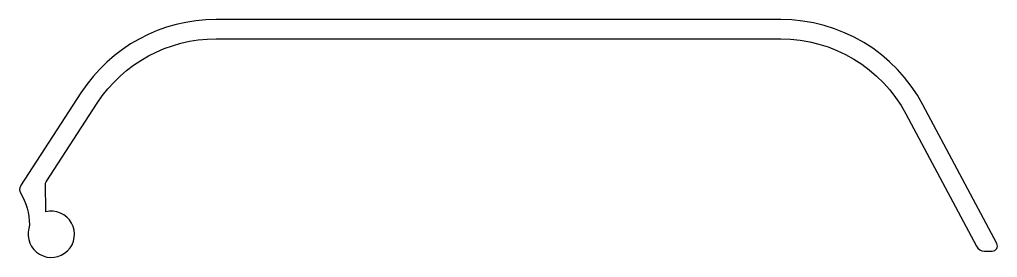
# Model space of a CAD drawing. Extents: x 730.5 to 806.4, y 578.3 to 596.8.
import ezdxf

# ---------------------------------------------------------------- set-up
doc = ezdxf.new("R2010")
doc.units = 0
doc.layers.add('ANA', color=5, linetype='CONTINUOUS')

msp = doc.modelspace()

# ---------------------------------------------------------------- linework, layer by layer
at = {"layer": 'ANA', "color": 0}
msp.add_lwpolyline([(730.618, 583.835, 0.279576), (730.611, 583.316, -0.130634), (731.305, 580.83, -0.069153), (731.27, 580.557, 3.678611), (732.571, 581.833), (732.566, 584.059, -0.145566), (732.598, 584.168), (736.566, 590.278, -0.253968), (745.792, 595.287), (789.62, 595.287, -0.277325), (799.333, 589.451), (804.806, 579.159, 0.277325), (805.424, 578.787), (806.036, 578.787, 0.560027), (806.393, 579.369), (800.657, 590.156, 0.277325), (789.62, 596.787), (745.792, 596.787, 0.253968), (735.308, 591.095), (730.615, 583.868)], format="xyb", dxfattribs=at)

doc.saveas('drawing.dxf')
